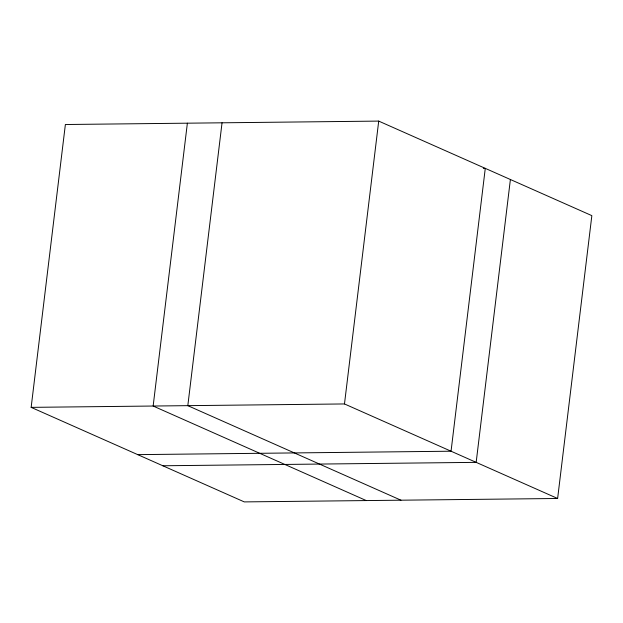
<?xml version="1.0" encoding="UTF-8"?>
<svg xmlns="http://www.w3.org/2000/svg" width="623" height="623" viewBox="0 0 623 623"><rect width="100%" height="100%" fill="white"/><g stroke="black" fill="none" stroke-linecap="round" stroke-linejoin="round"><path stroke-width="0.93" d="M31.15 407.364L65.376 124.514L378.714 121.096L591.85 215.636L557.624 498.486L244.286 501.904L31.15 407.364L344.48 403.945L557.624 498.486M187.375 123.183L153.149 406.032L366.285 500.573M222.045 122.801L187.819 405.659L400.955 500.199M344.48 403.945L378.714 121.096M510.393 179.51L476.167 462.359L162.829 465.77M483.331 168.389L485.278 168.366L451.052 451.216L137.722 454.634"/></g></svg>
